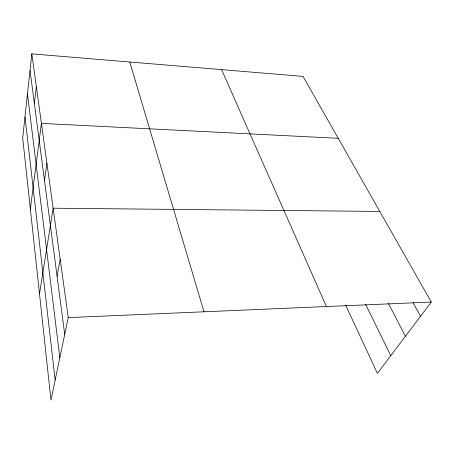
<?xml version="1.0" encoding="UTF-8"?>
<svg xmlns="http://www.w3.org/2000/svg" width="454" height="454" viewBox="0 0 454 454"><rect width="100%" height="100%" fill="white"/><g stroke="black" fill="none" stroke-linecap="round" stroke-linejoin="round"><path stroke-width="0.68" d="M31.82 53.867L22.7 138.016L50.95 400.133L68.236 317.607L31.82 53.867L303.028 76.397L431.3 302.046L377.416 373.347L345.642 305.133M34.373 103.563L36.354 86.725M30.367 209.158L41.416 123.386L338.224 138.311M44.481 180.454L46.927 163.27M39.504 293.931L53.129 208.199L379.794 211.439M57.085 276.316L60.172 259.206M68.236 317.607L431.3 302.046M413.089 302.67L420.535 316.29M388.34 303.295L405.405 336.306M365.612 304.294L390.775 355.669M221.592 69.632L326.432 306.541M129.765 62.005L203.999 311.79M30.021 70.449L64.718 334.399M27.478 93.944L59.832 357.729M24.993 116.882L55.161 380.021"/></g></svg>
